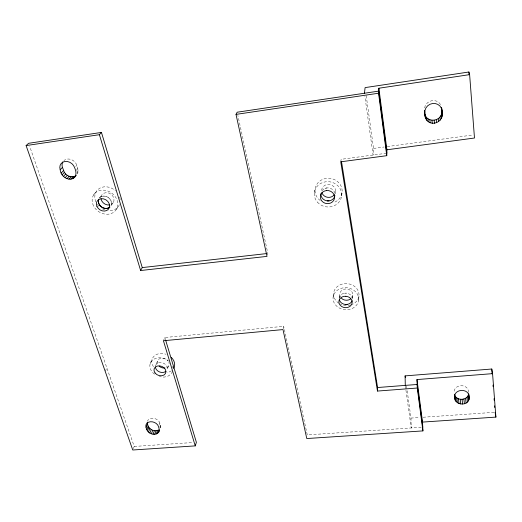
<?xml version="1.0" encoding="UTF-8"?>
<svg xmlns="http://www.w3.org/2000/svg" width="522" height="522" viewBox="0 0 522 522"><rect width="100%" height="100%" fill="white"/><g stroke="black" fill="none" stroke-linecap="round" stroke-linejoin="round"><path stroke-width="0.39" stroke-dasharray="2.61 1.96" d="M366.203 95.617L373.537 148.431L373.099 155.041L364.917 96.453M358.647 300.261A12.861 11.008 5.9 0 0 340.683 288.503A12.861 11.008 5.9 0 0 338.302 307.419A12.861 11.008 5.9 0 0 358.647 300.261L358.96 296.065M77.406 173.917L78.222 170.433L76.825 165.33A8.084 6.727 39.5 0 0 71.168 159.536A8.084 6.727 39.5 0 0 63.965 160.574M352.839 295.224L352.467 299.413A6.636 5.683 5.9 0 0 346.275 293.123L344.468 293.188M339.248 298.212L339.731 294.049M333.088 297.37L333.623 293.207M341.616 195.848L342.119 192.318M340.749 161.807L341.14 159.314L386.026 153.318M335.241 193.584L335.574 191.476M160.548 427.831L160.769 426.559L159.817 422.957A6.564 4.939 19.4 0 0 153.612 418.324A6.564 4.939 19.4 0 0 147.439 421.228M314.316 193.029L315.06 189.532M283.126 328.932L283.694 326.328L164.835 337.506L163.425 340.736M267.434 254.912L267.858 253.444L237.862 115.388M160.234 427.968L160.769 426.559M159.745 427.329L160.554 425.221M159.008 425.065L159.817 422.957M133.338 448.574L134.213 446.44L29.689 146.369M157.435 361.283L155.543 365.648A6.107 4.796 20.9 0 1 162.668 362.862A6.107 4.796 20.9 0 1 167.17 369.367L168.965 364.969A6.062 4.776 20.9 0 1 166.348 367.671M150.153 363.677L152.091 359.319M105.157 371.227L106.866 367.925M116.315 209.446L118.755 205.955M113.391 202.399L110.892 205.857A6.962 5.846 34.9 0 0 108.556 197.675A6.962 5.846 34.9 0 0 99.904 197.512M99.395 198.145L101.568 195.306M93.49 195.097L96.152 191.711M77.204 173.252L78.065 172.267M77.139 171.653L78.222 170.433M76.238 170.355L77.863 168.528M75.742 166.538L76.825 165.33M325.062 188.383L326.837 187.933M373.537 148.431L384.042 147.015M387.272 146.578L472.925 134.989M406.56 386.241L410.977 418.083L419.877 417.469M423.114 417.241L494.295 412.328M134.213 446.44L193.147 442.512M421.215 427.303L307.288 434.904L283.694 326.328M164.835 337.506L165.304 339.059M405.385 386.189L405.835 389.405M405.946 390.208L411.225 427.968L410.977 418.083M468.56 392.368L468.364 390.795A7.099 5.585 -1.9 0 0 460.73 385.738A7.099 5.585 -1.9 0 0 454.212 391.852L454.342 393.079M322.048 190.693A7.086 6.525 8.1 0 1 329.46 188.057A7.086 6.525 8.1 0 1 334.948 193.558M320.26 200.572A13.598 12.554 8 0 1 319.347 181.428A13.598 12.554 8 0 1 339.887 184.064A13.598 12.554 8 0 1 334.256 202.366M321.578 190.373A7.021 6.479 8 0 1 329.93 184.553A7.021 6.479 8 0 1 335.215 193.127M339.235 298.33A6.636 5.683 5.9 0 1 346.275 293.123M338.902 303.275A12.75 10.942 5.8 0 1 337.408 286.474A12.75 10.942 5.8 0 1 356.839 288.679A12.75 10.942 5.8 0 1 351.482 304.704M350.719 304.952A12.75 10.942 5.8 0 1 340.305 304.058M340.377 296.933A6.584 5.651 5.8 0 1 342.439 289.925A6.584 5.651 5.8 0 1 350.875 290.689A6.584 5.651 5.8 0 1 351.704 297.958M172.541 371.338A11.836 9.298 20.9 0 1 159.282 376.538M154.512 374.189A11.836 9.298 20.9 0 1 152.111 360.506A11.836 9.298 20.9 0 1 168.293 360.741M172.495 366.392A11.836 9.298 20.9 0 1 172.802 367.658M171.373 370.803A11.738 9.259 20.9 0 1 167.001 372.519M153.403 366.659A11.738 9.259 20.9 0 1 154.016 356.18A11.738 9.259 20.9 0 1 166.035 354.236M157.566 363.827A6.062 4.776 20.9 0 1 160.724 358.333A6.062 4.776 20.9 0 1 168.214 361.172M168.854 362.418A6.062 4.776 20.9 0 1 169.115 363.717M119.427 204.65A13.37 11.256 35.1 0 1 108.1 210.679M104.824 209.929A13.37 11.256 35.1 0 1 102.312 208.787M99.004 206.281A13.37 11.256 35.1 0 1 97.229 204.187M95.904 201.857A13.37 11.256 35.1 0 1 99.787 188.188A13.37 11.256 35.1 0 1 115.577 190.85M119.629 197.068A13.37 11.256 35.1 0 1 120.197 200.2M101.04 196.742A6.897 5.807 35 0 1 111.075 194.262A6.897 5.807 35 0 1 111.173 204.448M99.585 197.923A6.903 5.794 34.9 0 1 108.021 197.362A6.903 5.794 34.9 0 1 111.075 205.368M424.614 107.832A8.593 8.026 -25.9 0 1 431.818 100.72A8.593 8.026 -25.9 0 1 440.679 104.85M317.396 202.144A13.729 12.639 8.1 0 0 340.814 199.052A13.729 12.639 8.1 0 0 325.728 181.793A13.729 12.639 8.1 0 0 317.396 202.144M92.72 203.906A13.487 11.321 34.9 0 0 114.403 211.691A13.487 11.321 34.9 0 0 107.721 190.993A13.487 11.321 34.9 0 0 92.72 203.906"/><path stroke-width="0.78" d="M386.828 153.207L378.691 91.122L237.171 112.21L236.022 114.396L267.01 256.38L140.633 270.526L142.265 267.59L101.444 132.438L28.619 143.296L26.1 145.579L132.751 449.997L195.248 445.886L163.425 340.736L282.989 329.584L306.773 438.545L422.918 430.904L417.287 388.029L377.471 391.063L340.749 161.807L386.763 155.686L386.919 149.794L378.868 88.225L469.624 74.633L474.485 138.017L386.919 149.794M377.471 391.063L377.582 387.52L341.525 161.722M442.147 116.171L441.449 107.539C448.163 125.019 422.84 130.383 424.621 110.664L424.83 112.876A8.678 8.091 -25.2 0 1 432.549 103.513A8.678 8.091 -25.2 0 1 441.899 110.449M386.763 155.686L378.561 93.229L378.868 88.225M469.082 399.441L468.952 395.513A7.158 5.611 -1.8 0 0 461.259 390.423A7.158 5.611 -1.8 0 0 454.682 396.557C453.474 404.818 466.785 406.84 469.082 399.441L468.495 394.71C466.655 400.929 455.713 400.863 454.473 394.299M364.467 93.242L365.093 87.611L468.887 72.003L469.624 74.633M195.248 445.886L196.376 442.297L165.539 339.835M425.202 116.445L424.921 113.489C425.854 122.814 440.535 122.063 441.697 113.215M147.23 422.513A6.564 4.939 19.4 0 0 147.465 423.851L146.049 427.355C146.597 433.012 154.362 436.66 158.564 432.484L159.373 430.369M157.546 433.384L158.897 429.854C154.323 432.49 148.065 429.038 147.465 423.851M156.222 433.991L157.579 430.467M154.682 434.278L156.039 430.754M153.024 434.213L154.395 430.689M151.367 433.815L152.744 430.291M149.821 433.09L151.21 429.573M74.131 177.728C77.073 175.124 75.964 170.883 74.653 167.751A8.143 6.76 39.3 0 0 65.015 161.461A8.143 6.76 39.3 0 0 60.193 169.787C60.526 177.245 71.233 183.196 75.86 175.757M148.483 432.105L149.886 428.588M147.458 430.924L148.861 427.407M146.806 429.613L148.215 426.109M158.564 432.484L159.425 430.076L158.466 426.467A6.597 4.952 19.4 0 0 150.558 421.75A6.597 4.952 19.4 0 0 146.049 427.355M75.246 176.377L76.114 175.392M72.63 178.687L75.794 175.581M70.848 179.19L73.028 176.717L74.796 176.214M68.904 179.203L71.103 176.73L73.028 176.717M66.94 178.726L69.145 176.253L71.103 176.73M65.074 177.787L67.292 175.32L69.145 176.253M63.436 176.456L65.668 173.996L64.376 172.371L62.457 167.36A8.084 6.727 39.5 0 1 62.855 161.944M62.138 174.818L64.376 172.371M26.1 145.579L99.389 134.696L101.444 132.438M61.263 172.984L63.514 170.544M60.193 169.787L62.457 167.36M236.022 114.396L378.561 93.229M142.265 267.59L266.24 253.627M405.274 385.386L405.118 375.892L491.77 369.021L492.566 373.648L495.9 417.104L422.533 422.089L416.974 379.566L492.566 373.648M377.582 387.52L417.156 384.473L422.755 427.205M345.505 304.463L347.221 304.391M327.216 200.885L329.056 200.885M65.668 173.996L67.292 175.32M99.389 134.696L140.633 270.526M495.104 412.269L495.443 414.344M495.672 415.727L495.9 417.104M441.788 111.095L442.238 114.037M441.038 115.264L441.481 118.233M439.857 117.111L440.287 120.093M405.118 375.892L405.34 377.484M438.232 118.618L438.643 121.613M436.281 119.701L436.673 122.703M468.756 393.94L469.187 397.979M434.134 120.275L434.506 123.283M467.914 396.1L468.495 400.837M466.903 397.327L467.477 402.071M465.526 398.306L466.087 403.056M431.935 120.308L432.288 123.316M463.882 398.984L464.43 403.728M462.074 399.304L462.609 404.054M429.834 119.799L430.161 122.8M460.234 399.245L460.756 403.995M458.486 398.821L458.988 403.565M427.968 118.781L428.275 121.77M456.939 398.051L457.429 402.788M455.706 396.994L456.182 401.725M454.864 395.715L455.334 400.439M454.447 394.208L454.943 399.017M426.461 117.32L426.761 120.301M425.423 115.519L425.711 118.481M468.887 72.003L469.076 74.424M491.77 369.021L492.142 373.824M493.003 385.04L493.127 386.639M494.053 398.658L494.177 400.257M494.608 405.862L494.732 407.467M422.533 422.089L422.918 430.904M416.974 379.566L417.287 388.029M334.948 195.554A7.086 6.525 8.1 0 1 327.066 200.866A7.086 6.525 8.1 0 1 320.919 193.603M334.4 194.628A7.021 6.479 8 0 1 327.529 197.29A7.021 6.479 8 0 1 321.859 192.611M352.154 300.744A6.636 5.683 5.9 0 1 345.44 304.457A6.636 5.683 5.9 0 1 339.352 299.7M350.562 299.021A6.584 5.651 5.8 0 1 341.316 298.186M165.911 371.272A6.107 4.796 20.9 0 1 159.438 371.892A6.107 4.796 20.9 0 1 155.406 366.914M164.952 368.017A6.062 4.776 20.9 0 1 159.203 366.183M171.236 357.348A11.738 9.259 20.9 0 1 173.624 368.395M109.946 207.051A6.962 5.846 34.9 0 1 102.084 207.371A6.962 5.846 34.9 0 1 98.43 200.161M109.646 204.924A6.897 5.807 35 0 1 101.02 198.862M109.098 207.619A6.903 5.794 34.9 0 1 101.131 206.647A6.903 5.794 34.9 0 1 98.788 199.215M326.354 190.576L324.567 191.032A7.132 6.558 8.2 0 0 320.449 197.968A7.132 6.558 8.2 0 0 326.739 203.6L328.592 203.593A7.132 6.558 8.2 0 0 334.517 196.207A7.132 6.558 8.2 0 0 326.354 190.576M345.871 296.274L344.128 296.346A6.682 5.703 6 0 0 338.882 302.231A6.682 5.703 6 0 0 345.179 307.66L346.908 307.595A6.682 5.703 6 0 0 352.18 301.709A6.682 5.703 6 0 0 345.871 296.274M96.981 206.477A6.949 5.82 34.7 0 0 108.367 209.283A6.949 5.82 34.7 0 0 103.65 198.889A6.949 5.82 34.7 0 0 96.981 206.477M155.041 372.982A6.147 4.815 20.8 0 0 165.383 373.648A6.147 4.815 20.8 0 0 159.451 365.837A6.147 4.815 20.8 0 0 155.041 372.982"/></g></svg>
